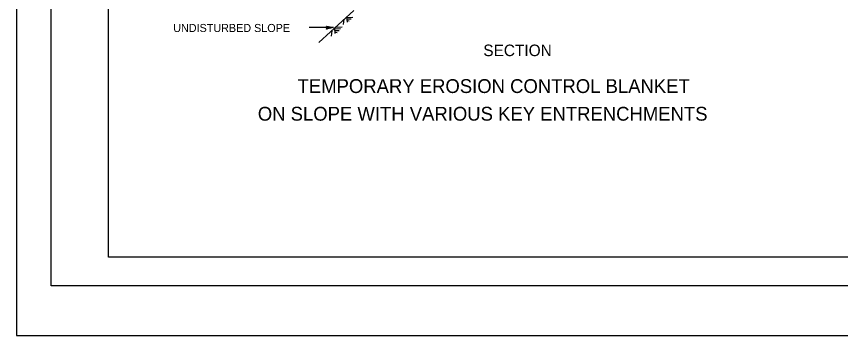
# Model space of a CAD drawing. Extents: x -894 to 866, y -472 to 714.
# Drawn here: x -894 to -178, y -472 to -196 of the extents above; entities that cross this region are included whole.
import ezdxf

# ---------------------------------------------------------------- set-up
doc = ezdxf.new("R2010")
doc.units = 0
for name, color, linetype in [('border_PLOTTING-ELEMENTS', 7, 'Continuous'), ('border_rw_22x34_Cut_Lines', 7, 'Continuous'), ('border_SHEET', 7, 'Continuous'), ('rd_PROFILE-OG', 7, 'Continuous'), ('temp_CONSTRUCTION', 7, 'Continuous'), ('temp_CONSTRUCTION-anno', 7, 'Continuous')]:
    doc.layers.add(name, color=color, linetype=linetype)

msp = doc.modelspace()

# ---------------------------------------------------------------- linework, layer by layer
at = {"layer": 'border_PLOTTING-ELEMENTS'}
for points in [[(-894.04, -472.44), (865.96, -472.44), (865.96, 713.56), (-894.04, 713.56)], [(-864.04, 670.56), (835.96, 670.56), (835.96, -429.44), (-864.04, -429.44)]]:
    msp.add_lwpolyline(points, close=True, dxfattribs=at)
at = {"layer": 'border_rw_22x34_Cut_Lines'}
msp.add_lwpolyline([(-864.04, 670.56), (835.96, 670.56), (835.96, -429.44), (-864.04, -429.44)], close=True, dxfattribs=at)
at = {"layer": 'border_SHEET'}
for p, q in [((-814.04, -404.44), (-814.04, 645.56)), ((810.96, -404.44), (-814.04, -404.44))]:
    msp.add_line(p, q, dxfattribs=at)
at = {"layer": 'rd_PROFILE-OG'}
for p, q in [((-609.79, -198.08), (-610.29, -202.73)), ((-607.33, -195.87), (-606.99, -200.52)), ((-607.17, -196.46), (-602.06, -196.22)), ((-607.02, -197.7), (-603.37, -197.71)), ((-607.02, -199.12), (-605.04, -199.42)), ((-617.86, -205.85), (-617.53, -210.5)), ((-617.7, -206.45), (-612.59, -206.2)), ((-616.85, -204.96), (-611.13, -204.68)), ((-620.33, -208.06), (-620.82, -212.71)), ((-617.55, -207.68), (-613.9, -207.69)), ((-617.55, -209.1), (-615.57, -209.4))]:
    msp.add_line(p, q, dxfattribs=at)
at = {"layer": 'temp_CONSTRUCTION'}
msp.add_line((-600.98, -190.58), (-631.61, -218.12), dxfattribs=at)
at = {"layer": 'temp_CONSTRUCTION-anno'}
for p, q in [((-618.8, -205.21), (-639.95, -205.21)), ((-624.71, -203.9), (-624.71, -203.9)), ((-624.71, -206.52), (-624.71, -206.52)), ((-618.8, -205.21), (-618.8, -205.21))]:
    msp.add_line(p, q, dxfattribs=at)
msp.add_lwpolyline([(-624.71, -203.9), (-618.8, -205.21), (-624.71, -206.52), (-624.5, -206.17), (-620.17, -205.22), (-624.5, -204.25), (-624.29, -204.59), (-621.52, -205.21), (-624.29, -205.83), (-624.08, -205.48), (-622.88, -205.21), (-624.08, -204.94), (-623.92, -205.21), (-624.71, -206.52), (-623.92, -205.21)], close=True, dxfattribs=at)

# ---------------------------------------------------------------- texts
for s, height, p in [('UNDISTURBED SLOPE', 7, (-757.93, -209.11)), ('SECTION', 10, (-488.68, -230.03)), ('TEMPORARY EROSION CONTROL BLANKET', 12, (-649.96, -262.03)), ('ON SLOPE WITH VARIOUS KEY ENTRENCHMENTS', 12, (-684.49, -286.03))]:
    msp.add_text(s, height=height, dxfattribs=at).set_placement(p)

doc.saveas('drawing.dxf')
